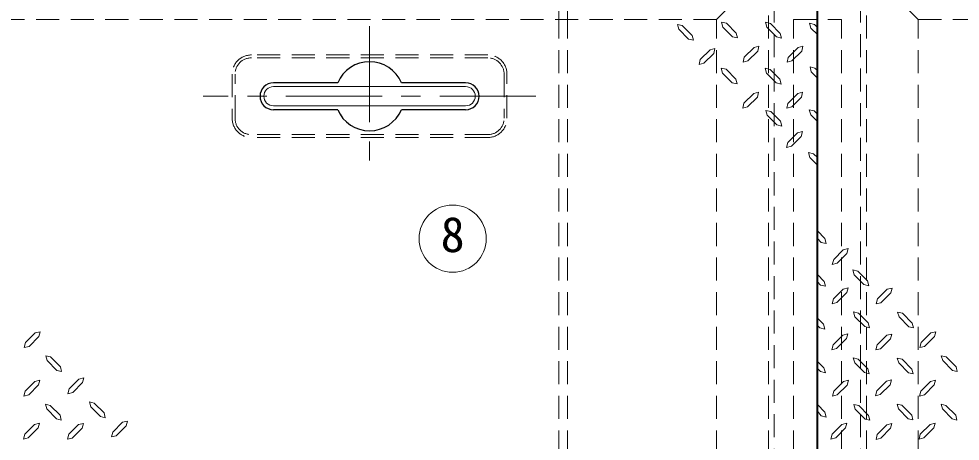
# Model space of a CAD drawing. Units: millimetres at full size, sheet at 1:10; details may follow other scales. Extents: x -1934 to 2116, y -1312 to 1498.
# Drawn here: x -1489.4 to -999.6, y 993.4 to 1213.4 of the extents above; entities that cross this region are included whole.
import ezdxf
from ezdxf.enums import TextEntityAlignment as Align

# ---------------------------------------------------------------- set-up
doc = ezdxf.new("R2010")
doc.units = ezdxf.units.MM
doc.header["$LTSCALE"] = 10
doc.linetypes.add('CHAIN1', pattern=[8, 5, -1, 1, -1])
doc.linetypes.add('DASHED1', pattern=[1.8, 1.2, -0.6])
doc.layers.add('0-0_ﾚｲﾔ1', color=4, linetype='Continuous', lineweight=9)
doc.styles.add('ＭＳ ゴシック', font='')
doc.styles.get('ＭＳ ゴシック').set_extended_font_data('MS Gothic')

msp = doc.modelspace()

# ---------------------------------------------------------------- linework, layer by layer
at = {"layer": '0-0_ﾚｲﾔ1', "color": 1, "lineweight": 40}
msp.add_line((-1073.93, 987.04), (-1073.93, 1253.04), dxfattribs=at)
at = {"layer": '0-0_ﾚｲﾔ1', "linetype": 'DASHED1'}
for p, q in [((-1208.43, 1213.04), (-1208.43, 1240.04)), ((-1203.93, 1213.04), (-1203.93, 1240.04)), ((-1099.43, 987.04), (-1099.43, 1240.04)), ((-1048.43, 987.04), (-1048.43, 1240.04))]:
    msp.add_line(p, q, dxfattribs=at)
at = {"layer": '0-0_ﾚｲﾔ1', "color": 7, "linetype": 'DASHED1', "lineweight": 18}
for p, q in [((-1126.43, 1213.04), (-1096.89, 1242.57)), ((-1096.43, 1241.44), (-1096.43, 987.04)), ((-1051.43, 1241.44), (-1051.43, 987.04)), ((-1021.43, 1213.04), (-1050.96, 1242.57)), ((-1126.43, 1213.04), (-1499.93, 1213.04)), ((-1208.43, 987.04), (-1208.43, 1213.04)), ((-1203.93, 987.04), (-1203.93, 1213.04)), ((-1126.43, 987.04), (-1126.43, 1213.04)), ((-1086.43, 1213.04), (-1061.43, 1213.04)), ((-1086.43, 987.04), (-1086.43, 1213.04)), ((-1061.43, 987.04), (-1061.43, 1213.04)), ((-1021.43, 1213.04), (-647.93, 1213.04)), ((-1021.43, 987.04), (-1021.43, 1213.04)), ((-1245.43, 1194.54), (-1368.43, 1194.54)), ((-1245.43, 1193.04), (-1368.43, 1193.04)), ((-1378.43, 1184.54), (-1378.43, 1161.54)), ((-1376.93, 1161.54), (-1376.93, 1184.54)), ((-1236.93, 1184.54), (-1236.93, 1161.54)), ((-1235.43, 1161.54), (-1235.43, 1184.54)), ((-1245.43, 1153.04), (-1368.43, 1153.04)), ((-1245.43, 1151.54), (-1368.43, 1151.54))]:
    msp.add_line(p, q, dxfattribs=at)
at = {"layer": '0-0_ﾚｲﾔ1'}
for p, q in [((-1146.05, 1207.88), (-1146.69, 1210.45)), ((-1144.2, 1209.81), (-1146.69, 1210.45)), ((-1144.2, 1209.81), (-1139.14, 1204.67)), ((-1123.14, 1209.09), (-1123.79, 1211.66)), ((-1121.3, 1211.02), (-1123.79, 1211.66)), ((-1121.3, 1211.02), (-1116.23, 1205.87)), ((-1100.24, 1209.01), (-1100.89, 1211.58)), ((-1098.39, 1210.94), (-1100.89, 1211.58)), ((-1098.39, 1210.94), (-1093.33, 1205.79)), ((-1075.49, 1210.45), (-1078.06, 1211.1)), ((-1077.34, 1208.52), (-1078.06, 1211.1)), ((-1075.49, 1210.45), (-1073.93, 1208.89)), ((-1146.05, 1207.88), (-1140.98, 1202.82)), ((-1123.14, 1209.09), (-1118.08, 1204.02)), ((-1116.23, 1205.87), (-1115.51, 1203.38)), ((-1100.24, 1209.01), (-1095.18, 1203.94)), ((-1093.33, 1205.79), (-1092.61, 1203.3)), ((-1077.34, 1208.52), (-1073.93, 1205.11)), ((-1138.41, 1202.18), (-1140.98, 1202.82)), ((-1139.14, 1204.67), (-1138.41, 1202.18)), ((-1115.51, 1203.38), (-1118.08, 1204.02)), ((-1092.61, 1203.3), (-1095.18, 1203.94)), ((-1132.95, 1190.28), (-1127.89, 1195.35)), ((-1110.05, 1191.49), (-1104.98, 1196.55)), ((-1087.14, 1191.41), (-1082.08, 1196.47)), ((-1134.88, 1192.13), (-1135.52, 1189.64)), ((-1132.95, 1190.28), (-1135.52, 1189.64)), ((-1111.97, 1193.34), (-1112.62, 1190.85)), ((-1110.05, 1191.49), (-1112.62, 1190.85)), ((-1089.07, 1193.26), (-1089.72, 1190.77)), ((-1087.14, 1191.41), (-1089.72, 1190.77)), ((-1123.3, 1185.14), (-1123.95, 1187.71)), ((-1121.46, 1187.07), (-1123.95, 1187.71)), ((-1121.46, 1187.07), (-1116.39, 1181.93)), ((-1100.4, 1185.06), (-1101.05, 1187.63)), ((-1098.55, 1186.99), (-1101.05, 1187.63)), ((-1098.55, 1186.99), (-1093.49, 1181.85)), ((-1075.17, 1187.63), (-1077.74, 1188.27)), ((-1077.1, 1185.7), (-1077.74, 1188.27)), ((-1077.1, 1185.7), (-1073.93, 1182.53)), ((-1075.17, 1187.63), (-1073.93, 1186.39)), ((-1123.3, 1185.14), (-1118.24, 1180.08)), ((-1116.39, 1181.93), (-1115.67, 1179.44)), ((-1100.4, 1185.06), (-1095.34, 1180)), ((-1093.49, 1181.85), (-1092.77, 1179.35)), ((-1115.67, 1179.44), (-1118.24, 1180.08)), ((-1092.77, 1179.35), (-1095.34, 1180)), ((-1110.21, 1167.54), (-1105.14, 1172.6)), ((-1087.3, 1167.46), (-1082.24, 1172.52)), ((-1112.14, 1169.39), (-1112.78, 1166.9)), ((-1110.21, 1167.54), (-1112.78, 1166.9)), ((-1098.15, 1165.05), (-1100.72, 1165.69)), ((-1100, 1163.12), (-1100.72, 1165.69)), ((-1089.23, 1169.31), (-1089.88, 1166.82)), ((-1087.3, 1167.46), (-1089.88, 1166.82)), ((-1075.57, 1165.37), (-1078.14, 1166.02)), ((-1077.42, 1163.44), (-1078.14, 1166.02)), ((-1100, 1163.12), (-1094.94, 1158.14)), ((-1098.15, 1165.05), (-1093.09, 1159.99)), ((-1077.42, 1163.44), (-1073.93, 1159.81)), ((-1075.57, 1165.37), (-1073.93, 1163.73)), ((-1092.37, 1157.42), (-1094.94, 1158.14)), ((-1093.09, 1159.99), (-1092.37, 1157.42)), ((-1089.31, 1148.9), (-1084.25, 1153.96)), ((-1087.39, 1147.05), (-1082.4, 1152.11)), ((-1089.31, 1148.9), (-1089.96, 1146.33)), ((-1087.39, 1147.05), (-1089.96, 1146.33)), ((-1075.97, 1143.11), (-1078.55, 1143.76)), ((-1077.82, 1141.19), (-1078.55, 1143.76)), ((-1077.82, 1141.19), (-1073.93, 1137.13)), ((-1075.97, 1143.11), (-1073.93, 1141.06)), ((-1070.03, 1098.9), (-1073.93, 1102.95)), ((-1071.88, 1096.97), (-1073.93, 1099.02)), ((-1070.03, 1098.9), (-1069.3, 1096.33)), ((-1071.88, 1096.97), (-1069.3, 1096.33)), ((-1060.47, 1093.03), (-1065.45, 1087.97)), ((-1060.47, 1093.03), (-1057.89, 1093.76)), ((-1058.54, 1091.19), (-1057.89, 1093.76)), ((-1058.54, 1091.19), (-1063.6, 1086.12)), ((-1055.48, 1082.67), (-1052.91, 1081.94)), ((-1054.76, 1080.1), (-1055.48, 1082.67)), ((-1070.43, 1076.64), (-1073.93, 1080.28)), ((-1049.7, 1075.03), (-1054.76, 1080.1)), ((-1047.85, 1076.96), (-1052.91, 1081.94)), ((-1072.28, 1074.71), (-1073.93, 1076.36)), ((-1072.28, 1074.71), (-1069.71, 1074.07)), ((-1070.43, 1076.64), (-1069.71, 1074.07)), ((-1060.55, 1072.62), (-1065.61, 1067.56)), ((-1060.55, 1072.62), (-1057.97, 1073.27)), ((-1058.62, 1070.77), (-1057.97, 1073.27)), ((-1049.7, 1075.03), (-1047.13, 1074.39)), ((-1047.85, 1076.96), (-1047.13, 1074.39)), ((-1037.64, 1072.54), (-1035.07, 1073.19)), ((-1035.72, 1070.69), (-1035.07, 1073.19)), ((-1037.64, 1072.54), (-1042.71, 1067.48)), ((-1055.08, 1060.73), (-1052.51, 1060.09)), ((-1054.36, 1058.24), (-1055.08, 1060.73)), ((-1049.3, 1053.1), (-1054.36, 1058.24)), ((-1047.45, 1055.02), (-1052.51, 1060.09)), ((-1032.18, 1060.65), (-1029.61, 1060.01)), ((-1031.46, 1058.16), (-1032.18, 1060.65)), ((-1026.39, 1053.02), (-1031.46, 1058.16)), ((-1024.55, 1054.94), (-1029.61, 1060.01)), ((-1070.75, 1054.38), (-1073.93, 1057.56)), ((-1072.68, 1052.45), (-1073.93, 1053.7)), ((-1070.75, 1054.38), (-1070.11, 1051.81)), ((-1049.3, 1053.1), (-1046.8, 1052.45)), ((-1047.45, 1055.02), (-1046.8, 1052.45)), ((-1024.55, 1054.94), (-1023.9, 1052.37)), ((-1480.9, 1049.8), (-1485.97, 1044.74)), ((-1480.9, 1049.8), (-1478.33, 1050.44)), ((-1478.97, 1047.95), (-1478.33, 1050.44)), ((-1072.68, 1052.45), (-1070.11, 1051.81)), ((-1060.71, 1048.68), (-1065.77, 1043.61)), ((-1060.71, 1048.68), (-1058.14, 1049.32)), ((-1058.78, 1046.83), (-1058.14, 1049.32)), ((-1037.8, 1048.6), (-1042.87, 1043.53)), ((-1037.8, 1048.6), (-1035.23, 1049.24)), ((-1035.88, 1046.75), (-1035.23, 1049.24)), ((-1026.39, 1053.02), (-1023.9, 1052.37)), ((-1014.9, 1049.8), (-1019.97, 1044.74)), ((-1014.9, 1049.8), (-1012.33, 1050.44)), ((-1012.97, 1047.95), (-1012.33, 1050.44)), ((-1475.44, 1037.91), (-1472.87, 1037.27)), ((-1474.72, 1035.42), (-1475.44, 1037.91)), ((-1469.65, 1030.27), (-1474.72, 1035.42)), ((-1467.8, 1032.2), (-1472.87, 1037.27)), ((-1070.51, 1031.56), (-1073.93, 1034.98)), ((-1055.24, 1036.78), (-1052.67, 1036.14)), ((-1054.52, 1034.29), (-1055.24, 1036.78)), ((-1049.46, 1029.15), (-1054.52, 1034.29)), ((-1047.61, 1031.08), (-1052.67, 1036.14)), ((-1032.34, 1036.7), (-1029.77, 1036.06)), ((-1031.62, 1034.21), (-1032.34, 1036.7)), ((-1026.55, 1029.07), (-1031.62, 1034.21)), ((-1024.71, 1031), (-1029.77, 1036.06)), ((-1009.44, 1037.91), (-1006.87, 1037.27)), ((-1008.72, 1035.42), (-1009.44, 1037.91)), ((-1003.65, 1030.27), (-1008.72, 1035.42)), ((-1001.8, 1032.2), (-1006.87, 1037.27)), ((-1469.65, 1030.27), (-1467.16, 1029.63)), ((-1467.8, 1032.2), (-1467.16, 1029.63)), ((-1072.36, 1029.63), (-1073.93, 1031.2)), ((-1072.36, 1029.63), (-1069.79, 1028.99)), ((-1070.51, 1031.56), (-1069.79, 1028.99)), ((-1049.46, 1029.15), (-1046.97, 1028.51)), ((-1047.61, 1031.08), (-1046.97, 1028.51)), ((-1026.55, 1029.07), (-1024.06, 1028.43)), ((-1024.71, 1031), (-1024.06, 1028.43)), ((-1003.65, 1030.27), (-1001.16, 1029.63)), ((-1001.8, 1032.2), (-1001.16, 1029.63)), ((-1481.06, 1024.57), (-1486.13, 1019.51)), ((-1481.06, 1024.57), (-1478.49, 1025.21)), ((-1479.14, 1022.72), (-1478.49, 1025.21)), ((-1458.16, 1025.77), (-1463.22, 1020.71)), ((-1458.16, 1025.77), (-1455.59, 1026.42)), ((-1456.23, 1023.93), (-1455.59, 1026.42)), ((-1060.39, 1024.49), (-1065.45, 1019.43)), ((-1060.39, 1024.49), (-1057.81, 1025.13)), ((-1058.46, 1022.64), (-1057.81, 1025.13)), ((-1037.97, 1024.65), (-1043.03, 1019.59)), ((-1037.97, 1024.65), (-1035.39, 1025.29)), ((-1036.04, 1022.8), (-1035.39, 1025.29)), ((-1015.06, 1024.57), (-1020.13, 1019.51)), ((-1015.06, 1024.57), (-1012.49, 1025.21)), ((-1013.14, 1022.72), (-1012.49, 1025.21)), ((-1452.7, 1013.88), (-1450.13, 1013.24)), ((-1451.97, 1011.39), (-1452.7, 1013.88)), ((-1475.6, 1012.68), (-1473.03, 1012.03)), ((-1474.88, 1010.19), (-1475.6, 1012.68)), ((-1469.81, 1005.04), (-1474.88, 1010.19)), ((-1467.97, 1006.97), (-1473.03, 1012.03)), ((-1446.91, 1006.25), (-1451.97, 1011.39)), ((-1445.06, 1008.18), (-1450.13, 1013.24)), ((-1070.03, 1008.58), (-1073.93, 1012.48)), ((-1071.88, 1006.65), (-1073.93, 1008.99)), ((-1054.92, 1012.6), (-1052.35, 1011.95)), ((-1054.2, 1010.1), (-1054.92, 1012.6)), ((-1049.14, 1004.96), (-1054.2, 1010.1)), ((-1047.29, 1006.89), (-1052.35, 1011.95)), ((-1032.5, 1012.76), (-1029.93, 1012.11)), ((-1031.78, 1010.27), (-1032.5, 1012.76)), ((-1026.72, 1005.12), (-1031.78, 1010.27)), ((-1024.87, 1007.05), (-1029.93, 1012.11)), ((-1009.6, 1012.68), (-1007.03, 1012.03)), ((-1008.88, 1010.19), (-1009.6, 1012.68)), ((-1003.81, 1005.04), (-1008.88, 1010.19)), ((-1001.97, 1006.97), (-1007.03, 1012.03)), ((-1469.81, 1005.04), (-1467.32, 1004.4)), ((-1467.97, 1006.97), (-1467.32, 1004.4)), ((-1446.91, 1006.25), (-1444.42, 1005.6)), ((-1445.06, 1008.18), (-1444.42, 1005.6)), ((-1071.88, 1006.65), (-1069.3, 1006.01)), ((-1070.03, 1008.58), (-1069.3, 1006.01)), ((-1049.14, 1004.96), (-1046.64, 1004.32)), ((-1047.29, 1006.89), (-1046.64, 1004.32)), ((-1026.72, 1005.12), (-1024.22, 1004.48)), ((-1024.87, 1007.05), (-1024.22, 1004.48)), ((-1003.81, 1005.04), (-1001.32, 1004.4)), ((-1001.97, 1006.97), (-1001.32, 1004.4)), ((-1481.3, 1002.15), (-1486.37, 997.09)), ((-1481.3, 1002.15), (-1478.73, 1002.79)), ((-1479.38, 1000.3), (-1478.73, 1002.79)), ((-1458.4, 1002.07), (-1463.47, 997.01)), ((-1458.4, 1002.07), (-1455.83, 1002.71)), ((-1456.47, 1000.22), (-1455.83, 1002.71)), ((-1435.5, 1003.27), (-1440.56, 998.21)), ((-1435.5, 1003.27), (-1432.93, 1003.92)), ((-1433.57, 1001.43), (-1432.93, 1003.92)), ((-1061.19, 1002.15), (-1066.25, 997.09)), ((-1061.19, 1002.15), (-1058.62, 1002.79)), ((-1059.26, 1000.3), (-1058.62, 1002.79)), ((-1037.72, 1001.99), (-1042.79, 996.93)), ((-1037.72, 1001.99), (-1035.15, 1002.63)), ((-1035.8, 1000.14), (-1035.15, 1002.63)), ((-1015.3, 1002.15), (-1020.37, 997.09)), ((-1015.3, 1002.15), (-1012.73, 1002.79)), ((-1013.38, 1000.3), (-1012.73, 1002.79))]:
    msp.add_line(p, q, dxfattribs=at)
at = {"layer": '0-0_ﾚｲﾔ1', "linetype": 'CHAIN1'}
for p, q in [((-1306.93, 1209.54), (-1306.93, 1136.54)), ((-1220.43, 1173.04), (-1393.43, 1173.04))]:
    msp.add_line(p, q, dxfattribs=at)
at = {"layer": '0-0_ﾚｲﾔ1', "color": 5, "lineweight": 25}
for p, q in [((-1323.51, 1180.04), (-1356.93, 1180.04)), ((-1256.93, 1180.04), (-1290.34, 1180.04)), ((-1323.51, 1166.04), (-1356.93, 1166.04)), ((-1256.93, 1166.04), (-1290.34, 1166.04))]:
    msp.add_line(p, q, dxfattribs=at)
at = {"layer": '0-0_ﾚｲﾔ1', "color": 7, "lineweight": 18}
for p, q in [((-1256.93, 1178.04), (-1356.93, 1178.04)), ((-1256.93, 1168.04), (-1356.93, 1168.04))]:
    msp.add_line(p, q, dxfattribs=at)
at = {"layer": '0-0_ﾚｲﾔ1'}
for points in [[(-1134.88, 1192.13), (-1129.73, 1197.27), (-1127.24, 1197.92), (-1127.89, 1195.35)], [(-1111.97, 1193.34), (-1106.83, 1198.48), (-1104.34, 1199.12), (-1104.98, 1196.55)], [(-1089.07, 1193.26), (-1083.93, 1198.4), (-1081.44, 1199.04), (-1082.08, 1196.47)], [(-1112.14, 1169.39), (-1106.99, 1174.53), (-1104.5, 1175.18), (-1105.14, 1172.6)], [(-1089.23, 1169.31), (-1084.09, 1174.45), (-1081.6, 1175.1), (-1082.24, 1172.52)], [(-1084.25, 1153.96), (-1081.68, 1154.69), (-1082.4, 1152.11)], [(-1063.6, 1086.12), (-1066.17, 1085.4), (-1065.45, 1087.97)], [(-1058.62, 1070.77), (-1063.76, 1065.63), (-1066.25, 1064.99), (-1065.61, 1067.56)], [(-1035.72, 1070.69), (-1040.86, 1065.55), (-1043.35, 1064.91), (-1042.71, 1067.48)], [(-1478.97, 1047.95), (-1484.12, 1042.81), (-1486.61, 1042.17), (-1485.97, 1044.74)], [(-1058.78, 1046.83), (-1063.92, 1041.69), (-1066.41, 1041.04), (-1065.77, 1043.61)], [(-1035.88, 1046.75), (-1041.02, 1041.6), (-1043.51, 1040.96), (-1042.87, 1043.53)], [(-1012.97, 1047.95), (-1018.12, 1042.81), (-1020.61, 1042.17), (-1019.97, 1044.74)], [(-1456.23, 1023.93), (-1461.38, 1018.78), (-1463.87, 1018.14), (-1463.22, 1020.71)], [(-1479.14, 1022.72), (-1484.28, 1017.58), (-1486.77, 1016.94), (-1486.13, 1019.51)], [(-1058.46, 1022.64), (-1063.6, 1017.5), (-1066.09, 1016.85), (-1065.45, 1019.43)], [(-1036.04, 1022.8), (-1041.18, 1017.66), (-1043.67, 1017.02), (-1043.03, 1019.59)], [(-1013.14, 1022.72), (-1018.28, 1017.58), (-1020.77, 1016.94), (-1020.13, 1019.51)], [(-1479.38, 1000.3), (-1484.52, 995.16), (-1487.01, 994.52), (-1486.37, 997.09)], [(-1456.47, 1000.22), (-1461.62, 995.08), (-1464.11, 994.44), (-1463.47, 997.01)], [(-1433.57, 1001.43), (-1438.72, 996.28), (-1441.21, 995.64), (-1440.56, 998.21)], [(-1059.26, 1000.3), (-1064.4, 995.16), (-1066.89, 994.52), (-1066.25, 997.09)], [(-1035.8, 1000.14), (-1040.94, 995), (-1043.43, 994.35), (-1042.79, 996.93)], [(-1013.38, 1000.3), (-1018.52, 995.16), (-1021.01, 994.52), (-1020.37, 997.09)]]:
    msp.add_lwpolyline(points, dxfattribs=at)
at = {"layer": '0-0_ﾚｲﾔ1', "color": 7, "lineweight": 18}
msp.add_circle((-1263.69, 1098.9), 17.5, dxfattribs=at)
at = {"layer": '0-0_ﾚｲﾔ1', "color": 7, "linetype": 'DASHED1', "lineweight": 18}
for centre, radius, start, end in [((-1368.43, 1184.54), 10, 90, 180), ((-1368.43, 1184.54), 8.5, 90, 180), ((-1245.43, 1184.54), 10, 0, 90), ((-1245.43, 1184.54), 8.5, 0, 90), ((-1368.43, 1161.54), 10, 180, 270), ((-1368.43, 1161.54), 8.5, 180, 270), ((-1245.43, 1161.54), 10, 270, 0), ((-1245.43, 1161.54), 8.5, 270, 0)]:
    msp.add_arc(centre, radius, start, end, dxfattribs=at)
at = {"layer": '0-0_ﾚｲﾔ1', "color": 5, "lineweight": 25}
for centre, radius, start, end in [((-1306.93, 1173.04), 18, 22.8854, 157.1146), ((-1356.93, 1173.04), 7, 90, 270), ((-1256.93, 1173.04), 7, 270, 90), ((-1306.93, 1173.04), 18, 202.8854, 337.1146)]:
    msp.add_arc(centre, radius, start, end, dxfattribs=at)
at = {"layer": '0-0_ﾚｲﾔ1', "color": 7, "lineweight": 18}
for centre, start, end in [((-1356.93, 1173.04), 90, 270), ((-1256.93, 1173.04), 270, 90)]:
    msp.add_arc(centre, 5, start, end, dxfattribs=at)

# ---------------------------------------------------------------- texts
at = {"layer": '0-0_ﾚｲﾔ1', "color": 7, "style": 'ＭＳ ゴシック'}
msp.add_text('8', height=18.33, dxfattribs=at).set_placement((-1269.94, 1086.4), align=Align.BOTTOM_LEFT)

doc.saveas('drawing.dxf')
